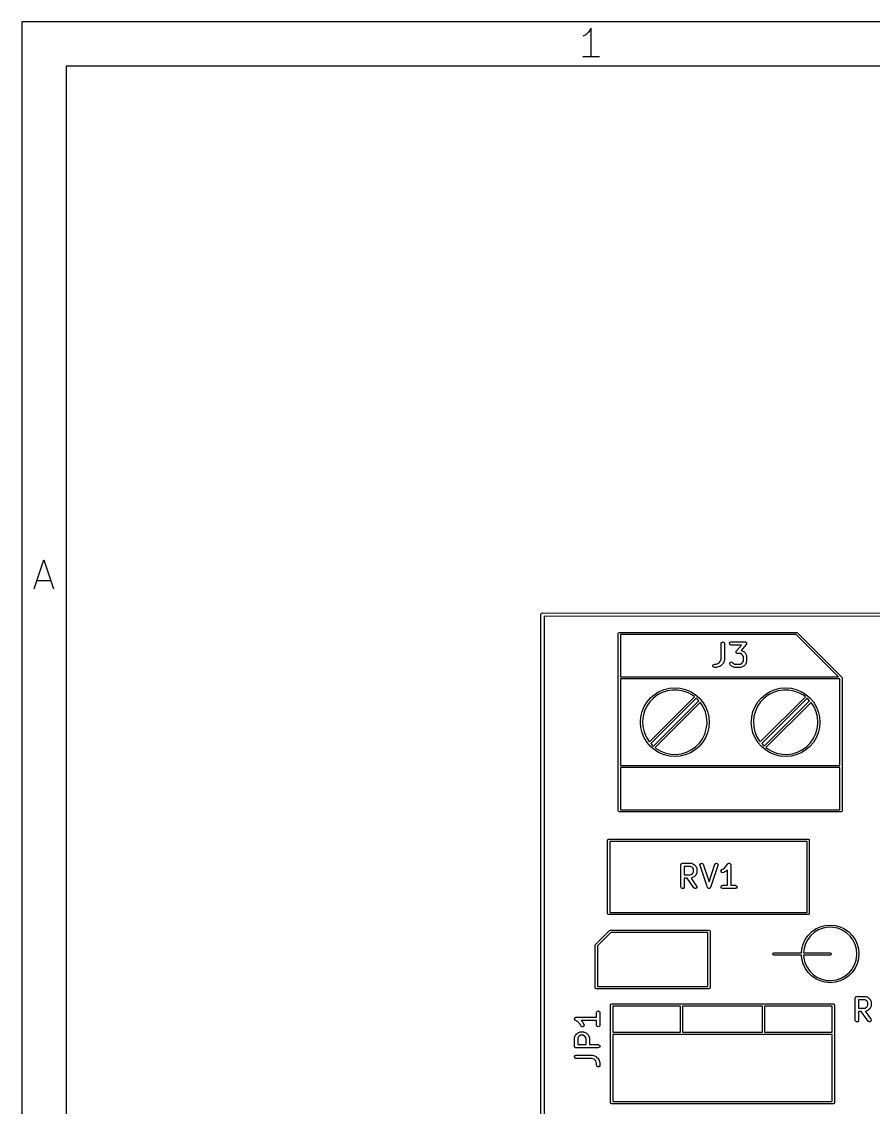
# Model space of a CAD drawing. Extents: x 10 to 287, y -200 to -10.
# Drawn here: x 10 to 48.42, y -58.99 to -10 of the extents above; entities that cross this region are included whole.
import ezdxf

# ---------------------------------------------------------------- set-up
doc = ezdxf.new("R2010")
doc.units = 0
doc.layers.add('BLACK', color=7, linetype='CONTINUOUS')

msp = doc.modelspace()

# ---------------------------------------------------------------- linework, layer by layer
at = {"layer": 'BLACK', "linetype": 'CONTINUOUS'}
for p, q in [((10, -10), (10, -200.007)), ((287.002, -10), (10, -10)), ((35.4464, -10.5976), (35.3226, -10.6595)), ((35.5702, -10.4738), (35.4464, -10.5976)), ((35.694, -10.2881), (35.5702, -10.4738)), ((35.694, -11.5881), (35.694, -10.2881)), ((36.0655, -11.5881), (35.3226, -11.5881)), ((12, -12), (12, -198.007)), ((285.002, -12), (12, -12)), ((10.5667, -35.5881), (11, -34.2881)), ((11, -34.2881), (11.4333, -35.5881)), ((10.6905, -35.2167), (11.3095, -35.2167)), ((33.4174, -36.7428), (33.4191, -36.74)), ((33.418, -36.7461), (33.4174, -36.7428)), ((33.4191, -36.74), (33.4208, -36.7302)), ((33.4208, -36.7302), (33.4334, -36.7153)), ((33.4334, -36.7153), (33.4431, -36.6984)), ((33.4431, -36.6984), (33.4495, -36.6961)), ((33.4495, -36.6961), (33.4538, -36.6909)), ((33.4538, -36.6909), (33.473, -36.6876)), ((33.473, -36.6876), (33.4913, -36.6809)), ((33.4913, -36.6809), (206.846, -36.7288)), ((33.4159, -122.27), (33.4163, -36.7559)), ((33.4163, -36.7559), (33.418, -36.7461)), ((33.5663, -36.8309), (33.5659, -122.195)), ((206.771, -36.8788), (33.5663, -36.8309)), ((36.915, -37.611), (36.9296, -37.5757)), ((36.915, -45.611), (36.915, -37.611)), ((36.9296, -37.5757), (36.965, -37.561)), ((36.965, -37.561), (44.965, -37.561)), ((37.015, -37.661), (37.015, -39.561)), ((44.9443, -37.661), (37.015, -37.661)), ((46.8443, -39.561), (44.9443, -37.661)), ((44.965, -37.561), (45.0004, -37.5757)), ((45.0004, -37.5757), (47.0004, -39.5757)), ((41.5567, -38.0634), (41.5612, -38.0378)), ((41.5567, -38.7655), (41.5567, -38.0634)), ((41.5612, -38.0378), (41.5942, -37.9985)), ((41.5942, -37.9985), (41.6447, -37.9896)), ((41.6447, -37.9896), (41.6891, -38.0152)), ((41.6891, -38.0152), (41.7067, -38.0634)), ((41.7067, -38.0634), (41.7067, -38.7777)), ((41.9388, -38.0504), (41.9644, -38.006)), ((41.9477, -38.1009), (41.9388, -38.0504)), ((41.987, -38.1339), (41.9477, -38.1009)), ((41.9644, -38.006), (42.0126, -37.9884)), ((42.0126, -38.1384), (41.987, -38.1339)), ((42.0126, -37.9884), (42.6317, -37.9884)), ((42.4664, -38.1384), (42.0126, -38.1384)), ((42.2419, -38.395), (42.4664, -38.1384)), ((42.6881, -38.1128), (42.4606, -38.3728)), ((42.6317, -37.9884), (42.6428, -37.9904)), ((42.6428, -37.9904), (42.6462, -37.9898)), ((42.6462, -37.9898), (42.6489, -37.9915)), ((42.6489, -37.9915), (42.6573, -37.9929)), ((42.6573, -37.9929), (42.6728, -38.0059)), ((42.6728, -38.0059), (42.6901, -38.0164)), ((42.6954, -38.094), (42.6881, -38.1128)), ((42.6901, -38.0164), (42.692, -38.0221)), ((42.692, -38.0221), (42.6966, -38.0259)), ((42.7055, -38.0764), (42.6954, -38.094)), ((42.6966, -38.0259), (42.7001, -38.0458)), ((42.7001, -38.0458), (42.7066, -38.065)), ((42.7066, -38.065), (42.7045, -38.0706)), ((42.7045, -38.0706), (42.7055, -38.0764)), ((42.2233, -38.4428), (42.2255, -38.4372)), ((42.2299, -38.462), (42.2233, -38.4428)), ((42.2245, -38.4314), (42.2346, -38.4138)), ((42.2255, -38.4372), (42.2245, -38.4314)), ((42.2334, -38.4819), (42.2299, -38.462)), ((42.238, -38.4857), (42.2334, -38.4819)), ((42.2346, -38.4138), (42.2419, -38.395)), ((42.2399, -38.4914), (42.238, -38.4857)), ((42.2572, -38.5019), (42.2399, -38.4914)), ((42.2727, -38.5149), (42.2572, -38.5019)), ((42.2811, -38.5163), (42.2727, -38.5149)), ((42.2838, -38.518), (42.2811, -38.5163)), ((42.2872, -38.5174), (42.2838, -38.518)), ((42.2983, -38.5194), (42.2872, -38.5174)), ((42.4235, -38.5194), (42.2983, -38.5194)), ((42.492, -38.5536), (42.4235, -38.5194)), ((42.4606, -38.3728), (42.4668, -38.3739)), ((42.4668, -38.3739), (42.4703, -38.3768)), ((42.4703, -38.3768), (42.4747, -38.3773)), ((42.4747, -38.3773), (42.57, -38.4249)), ((42.5224, -38.584), (42.492, -38.5536)), ((42.5567, -38.6526), (42.5224, -38.584)), ((42.5567, -38.8552), (42.5567, -38.6526)), ((42.57, -38.4249), (42.588, -38.4383)), ((42.588, -38.4383), (42.5895, -38.439)), ((42.5895, -38.439), (42.6371, -38.4866)), ((42.6371, -38.4866), (42.6499, -38.5049)), ((42.6499, -38.5049), (42.6511, -38.5061)), ((42.6511, -38.5061), (42.6987, -38.6013)), ((42.6987, -38.6013), (42.7062, -38.6263)), ((42.7062, -38.6263), (42.7051, -38.6306)), ((42.7051, -38.6306), (42.7067, -38.6349)), ((42.7067, -38.6349), (42.7067, -38.8729)), ((41.1769, -39.0504), (41.2025, -39.006)), ((41.1858, -39.1009), (41.1769, -39.0504)), ((41.2251, -39.1339), (41.1858, -39.1009)), ((41.2025, -39.006), (41.2507, -38.9884)), ((41.2507, -39.1384), (41.2251, -39.1339)), ((41.2507, -38.9884), (41.3338, -38.9884)), ((41.346, -39.1384), (41.2507, -39.1384)), ((41.3338, -38.9884), (41.4483, -38.9503)), ((41.3475, -39.1379), (41.346, -39.1384)), ((41.3697, -39.1346), (41.3475, -39.1379)), ((41.5125, -39.087), (41.3697, -39.1346)), ((41.4483, -38.9503), (41.5185, -38.8801)), ((41.516, -39.0842), (41.5125, -39.087)), ((41.5205, -39.0838), (41.516, -39.0842)), ((41.5185, -38.8801), (41.5567, -38.7655)), ((41.5418, -39.0688), (41.5205, -39.0838)), ((41.6371, -38.9736), (41.5418, -39.0688)), ((41.639, -38.9695), (41.6371, -38.9736)), ((41.6428, -38.9672), (41.639, -38.9695)), ((41.6552, -38.9443), (41.6428, -38.9672)), ((41.7028, -38.8014), (41.6552, -38.9443)), ((41.7067, -38.7777), (41.7028, -38.7998)), ((41.7028, -38.7998), (41.7028, -38.8014)), ((41.9402, -38.9488), (41.9696, -38.9067)), ((41.9446, -38.9999), (41.9402, -38.9488)), ((41.9596, -39.0212), (41.9446, -38.9999)), ((42.0072, -39.0688), (41.9596, -39.0212)), ((41.9696, -38.9067), (42.0192, -38.8935)), ((42.0087, -39.0695), (42.0072, -39.0688)), ((42.0267, -39.0829), (42.0087, -39.0695)), ((42.0192, -38.8935), (42.0657, -38.9152)), ((42.1219, -39.1305), (42.0267, -39.0829)), ((42.0657, -38.9152), (42.1047, -38.9542)), ((42.1047, -38.9542), (42.1732, -38.9884)), ((42.1264, -39.131), (42.1219, -39.1305)), ((42.1298, -39.1339), (42.1264, -39.131)), ((42.1555, -39.1384), (42.1298, -39.1339)), ((42.4412, -39.1384), (42.1555, -39.1384)), ((42.1732, -38.9884), (42.4235, -38.9884)), ((42.4235, -38.9884), (42.492, -38.9542)), ((42.4454, -39.1369), (42.4412, -39.1384)), ((42.4498, -39.1379), (42.4454, -39.1369)), ((42.4747, -39.1305), (42.4498, -39.1379)), ((42.57, -39.0829), (42.4747, -39.1305)), ((42.492, -38.9542), (42.5224, -38.9238)), ((42.5224, -38.9238), (42.5567, -38.8552)), ((42.5711, -39.0817), (42.57, -39.0829)), ((42.5895, -39.0688), (42.5711, -39.0817)), ((42.6371, -39.0212), (42.5895, -39.0688)), ((42.6378, -39.0197), (42.6371, -39.0212)), ((42.6511, -39.0017), (42.6378, -39.0197)), ((42.6987, -38.9065), (42.6511, -39.0017)), ((42.6993, -38.902), (42.6987, -38.9065)), ((42.7021, -38.8986), (42.6993, -38.902)), ((42.7067, -38.8729), (42.7021, -38.8986)), ((37.015, -39.561), (46.8443, -39.561)), ((37.015, -39.661), (37.015, -43.561)), ((46.915, -39.661), (37.015, -39.661)), ((46.915, -43.561), (46.915, -39.661)), ((47.0004, -39.5757), (47.015, -39.611)), ((47.015, -39.611), (47.015, -45.611)), ((38.7613, -40.23), (38.986, -40.1369)), ((38.986, -40.1369), (39.2225, -40.0801)), ((39.3635, -40.1596), (39.1278, -40.1957)), ((39.2225, -40.0801), (39.465, -40.061)), ((39.6019, -40.1625), (39.3635, -40.1596)), ((39.465, -40.061), (39.7075, -40.0801)), ((39.8367, -40.2043), (39.6019, -40.1625)), ((39.7075, -40.0801), (39.944, -40.1369)), ((39.944, -40.1369), (40.1687, -40.23)), ((43.7613, -40.23), (43.986, -40.1369)), ((43.986, -40.1369), (44.2225, -40.0801)), ((44.3635, -40.1596), (44.1278, -40.1957)), ((44.2225, -40.0801), (44.465, -40.061)), ((44.6019, -40.1625), (44.3635, -40.1596)), ((44.465, -40.061), (44.7075, -40.0801)), ((44.8367, -40.2043), (44.6019, -40.1625)), ((44.7075, -40.0801), (44.944, -40.1369)), ((44.944, -40.1369), (45.1687, -40.23)), ((38.211, -40.7), (38.369, -40.515)), ((38.3192, -42.5031), (40.3551, -40.4662)), ((38.499, -40.523), (38.3343, -40.6954)), ((38.369, -40.515), (38.5539, -40.3571)), ((40.4341, -40.5286), (38.3849, -42.5789)), ((38.4966, -42.6917), (40.5445, -40.6428)), ((38.6897, -40.3799), (38.499, -40.523)), ((38.5539, -40.3571), (38.7613, -40.23)), ((38.9012, -40.2698), (38.6897, -40.3799)), ((39.1278, -40.1957), (38.9012, -40.2698)), ((40.0614, -40.2839), (39.8367, -40.2043)), ((40.2702, -40.3992), (40.0614, -40.2839)), ((40.1687, -40.23), (40.3761, -40.3571)), ((40.3551, -40.4662), (40.2702, -40.3992)), ((40.3761, -40.3571), (40.561, -40.515)), ((40.4573, -40.5469), (40.4341, -40.5286)), ((40.5445, -40.6428), (40.4573, -40.5469)), ((40.561, -40.515), (40.719, -40.7)), ((43.211, -40.7), (43.369, -40.515)), ((43.3192, -42.5031), (45.3557, -40.4667)), ((43.499, -40.523), (43.3343, -40.6954)), ((43.369, -40.515), (43.5539, -40.3571)), ((45.4347, -40.5291), (43.3849, -42.5789)), ((43.4966, -42.6917), (45.545, -40.6433)), ((43.6897, -40.3799), (43.499, -40.523)), ((43.5539, -40.3571), (43.7613, -40.23)), ((43.9012, -40.2698), (43.6897, -40.3799)), ((44.1278, -40.1957), (43.9012, -40.2698)), ((45.0614, -40.2839), (44.8367, -40.2043)), ((45.2702, -40.3992), (45.0614, -40.2839)), ((45.1687, -40.23), (45.3761, -40.3571)), ((45.3557, -40.4667), (45.2702, -40.3992)), ((45.3761, -40.3571), (45.561, -40.515)), ((45.4573, -40.5469), (45.4347, -40.5291)), ((45.545, -40.6433), (45.4573, -40.5469)), ((45.561, -40.515), (45.719, -40.7)), ((37.9341, -41.3686), (37.9909, -41.1321)), ((37.9909, -41.1321), (38.0839, -40.9074)), ((38.0995, -41.1086), (38.0358, -41.3384)), ((38.0839, -40.9074), (38.211, -40.7)), ((38.1999, -40.8924), (38.0995, -41.1086)), ((38.3343, -40.6954), (38.1999, -40.8924)), ((40.6119, -40.7169), (38.5739, -42.7559)), ((40.6178, -40.7233), (40.6119, -40.7169)), ((40.7473, -40.9235), (40.6178, -40.7233)), ((40.719, -40.7), (40.8461, -40.9074)), ((40.8423, -41.1422), (40.7473, -40.9235)), ((40.9004, -41.3734), (40.8423, -41.1422)), ((40.8461, -40.9074), (40.9391, -41.1321)), ((40.9391, -41.1321), (40.9959, -41.3686)), ((42.9341, -41.3686), (42.9909, -41.1321)), ((42.9909, -41.1321), (43.0839, -40.9074)), ((43.0995, -41.1086), (43.0358, -41.3384)), ((43.0839, -40.9074), (43.211, -40.7)), ((43.1999, -40.8924), (43.0995, -41.1086)), ((43.3343, -40.6954), (43.1999, -40.8924)), ((45.6124, -40.7174), (43.5739, -42.7559)), ((45.6178, -40.7233), (45.6124, -40.7174)), ((45.7473, -40.9235), (45.6178, -40.7233)), ((45.719, -40.7), (45.8461, -40.9074)), ((45.8423, -41.1422), (45.7473, -40.9235)), ((45.9004, -41.3734), (45.8423, -41.1422)), ((45.8461, -40.9074), (45.9391, -41.1321)), ((45.9391, -41.1321), (45.9959, -41.3686)), ((37.915, -41.611), (37.9178, -41.5755)), ((37.9341, -41.8535), (37.915, -41.611)), ((37.9178, -41.5755), (37.9341, -41.3686)), ((38.0358, -41.3384), (38.0105, -41.5755)), ((38.0105, -41.5755), (38.0242, -41.8135)), ((40.92, -41.611), (40.9004, -41.3734)), ((40.9182, -41.6821), (40.92, -41.611)), ((40.9959, -41.3686), (41.015, -41.611)), ((41.015, -41.611), (40.9959, -41.8535)), ((42.915, -41.611), (42.9178, -41.5755)), ((42.9341, -41.8535), (42.915, -41.611)), ((42.9178, -41.5755), (42.9341, -41.3686)), ((43.0358, -41.3384), (43.0105, -41.5755)), ((43.0105, -41.5755), (43.0242, -41.8135)), ((45.92, -41.611), (45.9004, -41.3734)), ((45.9182, -41.6821), (45.92, -41.611)), ((45.9959, -41.3686), (46.015, -41.611)), ((46.015, -41.611), (45.9959, -41.8535)), ((37.9909, -42.09), (37.9341, -41.8535)), ((38.0839, -42.3147), (37.9909, -42.09)), ((38.0242, -41.8135), (38.0766, -42.0461)), ((38.0766, -42.0461), (38.1663, -42.2671)), ((40.8178, -42.1467), (40.8871, -41.9185)), ((40.9391, -42.09), (40.8461, -42.3147)), ((40.8871, -41.9185), (40.9182, -41.6821)), ((40.9959, -41.8535), (40.9391, -42.09)), ((42.9909, -42.09), (42.9341, -41.8535)), ((43.0839, -42.3147), (42.9909, -42.09)), ((43.0242, -41.8135), (43.0766, -42.0461)), ((43.0766, -42.0461), (43.1663, -42.2671)), ((45.8178, -42.1467), (45.8871, -41.9185)), ((45.9391, -42.09), (45.8461, -42.3147)), ((45.8871, -41.9185), (45.9182, -41.6821)), ((45.9959, -41.8535), (45.9391, -42.09)), ((38.211, -42.5221), (38.0839, -42.3147)), ((38.1663, -42.2671), (38.2909, -42.4704)), ((38.369, -42.7071), (38.211, -42.5221)), ((38.2909, -42.4704), (38.3192, -42.5031)), ((38.3849, -42.5789), (38.447, -42.6506)), ((40.4041, -42.7223), (40.573, -42.554)), ((40.719, -42.5221), (40.561, -42.7071)), ((40.573, -42.554), (40.7122, -42.3604)), ((40.7122, -42.3604), (40.8178, -42.1467)), ((40.8461, -42.3147), (40.719, -42.5221)), ((43.211, -42.5221), (43.0839, -42.3147)), ((43.1663, -42.2671), (43.2909, -42.4704)), ((43.369, -42.7071), (43.211, -42.5221)), ((43.2909, -42.4704), (43.3192, -42.5031)), ((43.3849, -42.5789), (43.447, -42.6506)), ((45.4041, -42.7223), (45.573, -42.554)), ((45.719, -42.5221), (45.561, -42.7071)), ((45.573, -42.554), (45.7122, -42.3604)), ((45.7122, -42.3604), (45.8178, -42.1467)), ((45.8461, -42.3147), (45.719, -42.5221)), ((38.5539, -42.865), (38.369, -42.7071)), ((38.447, -42.6506), (38.4966, -42.6917)), ((38.7613, -42.9921), (38.5539, -42.865)), ((38.5739, -42.7559), (38.6305, -42.8029)), ((38.6305, -42.8029), (38.8363, -42.9232)), ((38.986, -43.0852), (38.7613, -42.9921)), ((38.8363, -42.9232), (39.0591, -43.0082)), ((39.2225, -43.142), (38.986, -43.0852)), ((39.0591, -43.0082), (39.2927, -43.0558)), ((39.2927, -43.0558), (39.531, -43.0645)), ((39.531, -43.0645), (39.7675, -43.0342)), ((39.944, -43.0852), (39.7075, -43.142)), ((39.7675, -43.0342), (39.9959, -42.9657)), ((40.1687, -42.9921), (39.944, -43.0852)), ((39.9959, -42.9657), (40.21, -42.8608)), ((40.3761, -42.865), (40.1687, -42.9921)), ((40.21, -42.8608), (40.4041, -42.7223)), ((40.561, -42.7071), (40.3761, -42.865)), ((43.5539, -42.865), (43.369, -42.7071)), ((43.447, -42.6506), (43.4966, -42.6917)), ((43.7613, -42.9921), (43.5539, -42.865)), ((43.5739, -42.7559), (43.6305, -42.8029)), ((43.6305, -42.8029), (43.8363, -42.9232)), ((43.986, -43.0852), (43.7613, -42.9921)), ((43.8363, -42.9232), (44.0591, -43.0082)), ((44.2225, -43.142), (43.986, -43.0852)), ((44.0591, -43.0082), (44.2927, -43.0558)), ((44.2927, -43.0558), (44.531, -43.0645)), ((44.531, -43.0645), (44.7675, -43.0342)), ((44.944, -43.0852), (44.7075, -43.142)), ((44.7675, -43.0342), (44.9959, -42.9657)), ((45.1687, -42.9921), (44.944, -43.0852)), ((44.9959, -42.9657), (45.21, -42.8608)), ((45.3761, -42.865), (45.1687, -42.9921)), ((45.21, -42.8608), (45.4041, -42.7223)), ((45.561, -42.7071), (45.3761, -42.865)), ((37.015, -43.561), (46.915, -43.561)), ((39.465, -43.161), (39.2225, -43.142)), ((39.7075, -43.142), (39.465, -43.161)), ((44.465, -43.161), (44.2225, -43.142)), ((44.7075, -43.142), (44.465, -43.161)), ((37.015, -43.661), (37.015, -45.561)), ((46.915, -43.661), (37.015, -43.661)), ((46.915, -45.561), (46.915, -43.661)), ((37.015, -45.561), (46.915, -45.561)), ((36.9296, -45.6464), (36.915, -45.611)), ((36.965, -45.661), (36.9296, -45.6464)), ((46.965, -45.661), (36.965, -45.661)), ((47.0004, -45.6464), (46.965, -45.661)), ((47.015, -45.611), (47.0004, -45.6464)), ((36.4339, -46.946), (36.4485, -46.9107)), ((36.4339, -50.246), (36.4339, -46.946)), ((36.4485, -46.9107), (36.4839, -46.896)), ((36.4839, -46.896), (45.4839, -46.896)), ((36.5339, -46.996), (36.5339, -50.196)), ((45.4339, -46.996), (36.5339, -46.996)), ((45.4339, -50.196), (45.4339, -46.996)), ((45.4839, -46.896), (45.5192, -46.9107)), ((45.5192, -46.9107), (45.5339, -46.946)), ((45.5339, -46.946), (45.5339, -50.246)), ((39.7467, -48.0228), (39.7592, -48.0078)), ((39.7592, -48.0078), (39.769, -47.991)), ((39.769, -47.991), (39.7753, -47.9887)), ((39.7753, -47.9887), (39.7797, -47.9835)), ((39.7797, -47.9835), (39.7989, -47.9801)), ((39.7989, -47.9801), (39.8172, -47.9734)), ((39.8172, -47.9734), (40.1982, -47.9734)), ((40.1982, -47.9734), (40.2238, -47.9779)), ((40.2238, -47.9779), (40.2272, -47.9808)), ((40.2272, -47.9808), (40.2317, -47.9813)), ((40.2317, -47.9813), (40.3269, -48.029)), ((40.5994, -48.0464), (40.6182, -47.9987)), ((40.6182, -47.9987), (40.6633, -47.9742)), ((40.6633, -47.9742), (40.7136, -47.9845)), ((40.7136, -47.9845), (40.7455, -48.0247)), ((41.2699, -48.0247), (41.2823, -48.0018)), ((41.2823, -48.0018), (41.326, -47.9749)), ((41.326, -47.9749), (41.3767, -47.9825)), ((41.3767, -47.9825), (41.4108, -48.0209)), ((41.7589, -48.1435), (41.85, -48.0068)), ((41.85, -48.0068), (41.868, -47.988)), ((41.868, -47.988), (41.8722, -47.9868)), ((41.8722, -47.9868), (41.8749, -47.9835)), ((41.8749, -47.9835), (41.8964, -47.9797)), ((41.8964, -47.9797), (41.9173, -47.9736)), ((41.9173, -47.9736), (41.9212, -47.9753)), ((41.9212, -47.9753), (41.9255, -47.9746)), ((41.9255, -47.9746), (41.9443, -47.9854)), ((41.9443, -47.9854), (41.9642, -47.9942)), ((41.9642, -47.9942), (41.9662, -47.9981)), ((41.9662, -47.9981), (41.9699, -48.0002)), ((41.9699, -48.0002), (41.9773, -48.0207)), ((39.7422, -48.0484), (39.7439, -48.0387)), ((39.7422, -49.0484), (39.7422, -48.0484)), ((39.7433, -48.0354), (39.745, -48.0325)), ((39.7439, -48.0387), (39.7433, -48.0354)), ((39.745, -48.0325), (39.7467, -48.0228)), ((39.8922, -48.1234), (39.8922, -48.4972)), ((40.1804, -48.1234), (39.8922, -48.1234)), ((39.8922, -48.4972), (40.1804, -48.4972)), ((40.249, -48.1577), (40.1804, -48.1234)), ((40.1804, -48.4972), (40.249, -48.463)), ((40.2794, -48.1881), (40.249, -48.1577)), ((40.249, -48.463), (40.2794, -48.4326)), ((40.3136, -48.2566), (40.2794, -48.1881)), ((40.2794, -48.4326), (40.3136, -48.3641)), ((40.3136, -48.3641), (40.3136, -48.2566)), ((40.3269, -48.029), (40.3449, -48.0423)), ((40.3449, -48.0423), (40.3464, -48.043)), ((40.3464, -48.043), (40.394, -48.0906)), ((40.394, -48.0906), (40.4069, -48.109)), ((40.4069, -48.109), (40.4081, -48.1101)), ((40.4081, -48.1101), (40.4557, -48.2054)), ((40.4557, -48.4153), (40.4081, -48.5105)), ((40.4557, -48.2054), (40.4631, -48.2303)), ((40.4562, -48.4108), (40.4557, -48.4153)), ((40.4591, -48.4074), (40.4562, -48.4108)), ((40.4636, -48.3818), (40.4591, -48.4074)), ((40.4631, -48.2303), (40.4621, -48.2347)), ((40.4621, -48.2347), (40.4636, -48.2389)), ((40.4636, -48.2389), (40.4636, -48.3818)), ((40.6032, -48.0721), (40.5994, -48.0464)), ((40.9365, -49.0721), (40.6032, -48.0721)), ((40.7455, -48.0247), (41.0077, -48.8113)), ((41.0077, -48.8113), (41.2699, -48.0247)), ((41.4122, -48.0721), (41.0788, -49.0721)), ((41.4108, -48.0209), (41.4122, -48.0721)), ((41.5548, -48.3555), (41.5579, -48.3043)), ((41.5854, -48.3967), (41.5548, -48.3555)), ((41.5579, -48.3043), (41.5932, -48.2671)), ((41.6353, -48.4086), (41.5854, -48.3967)), ((41.5932, -48.2671), (41.6775, -48.2249)), ((41.6603, -48.4012), (41.6353, -48.4086)), ((41.7555, -48.3536), (41.6603, -48.4012)), ((41.6775, -48.2249), (41.7589, -48.1435)), ((41.7566, -48.3524), (41.7555, -48.3536)), ((41.775, -48.3396), (41.7566, -48.3524)), ((41.8374, -48.2771), (41.775, -48.3396)), ((41.8374, -48.9734), (41.8374, -48.2771)), ((41.9773, -48.0207), (41.987, -48.0402)), ((41.987, -48.0402), (41.986, -48.0444)), ((41.986, -48.0444), (41.9874, -48.0484)), ((41.9874, -48.0484), (41.9874, -48.9734)), ((40.0162, -48.6472), (39.8922, -48.6472)), ((39.8922, -48.6472), (39.8922, -49.0484)), ((40.3272, -49.0914), (40.0162, -48.6472)), ((40.2024, -48.6457), (40.1991, -48.6469)), ((40.1991, -48.6469), (40.4501, -49.0054)), ((40.2067, -48.6467), (40.2024, -48.6457)), ((40.2317, -48.6393), (40.2067, -48.6467)), ((40.3269, -48.5917), (40.2317, -48.6393)), ((40.3281, -48.5905), (40.3269, -48.5917)), ((40.3464, -48.5776), (40.3281, -48.5905)), ((40.394, -48.53), (40.3464, -48.5776)), ((40.3947, -48.5285), (40.394, -48.53)), ((40.4081, -48.5105), (40.3947, -48.5285)), ((41.5785, -48.991), (41.6267, -48.9734)), ((41.6267, -48.9734), (41.8374, -48.9734)), ((41.9874, -48.9734), (42.1982, -48.9734)), ((42.1982, -48.9734), (42.2238, -48.9779)), ((42.2238, -48.9779), (42.2631, -49.0109)), ((39.7597, -49.0966), (39.7422, -49.0484)), ((39.8042, -49.1223), (39.7597, -49.0966)), ((39.8547, -49.1134), (39.8042, -49.1223)), ((39.8877, -49.0741), (39.8547, -49.1134)), ((39.8922, -49.0484), (39.8877, -49.0741)), ((40.3692, -49.1209), (40.3272, -49.0914)), ((40.4203, -49.1164), (40.3692, -49.1209)), ((40.4566, -49.0801), (40.4203, -49.1164)), ((40.4501, -49.0054), (40.4611, -49.029)), ((40.4611, -49.029), (40.4566, -49.0801)), ((40.9379, -49.0738), (40.9365, -49.0721)), ((40.9379, -49.076), (40.9379, -49.0738)), ((40.9537, -49.0938), (40.9379, -49.076)), ((40.9684, -49.1123), (40.9537, -49.0938)), ((40.9705, -49.1128), (40.9684, -49.1123)), ((40.972, -49.1144), (40.9705, -49.1128)), ((40.9954, -49.1179), (40.972, -49.1144)), ((41.0187, -49.1226), (40.9954, -49.1179)), ((41.0206, -49.1216), (41.0187, -49.1226)), ((41.0227, -49.1219), (41.0206, -49.1216)), ((41.0429, -49.1095), (41.0227, -49.1219)), ((41.0638, -49.0982), (41.0429, -49.1095)), ((41.0646, -49.0962), (41.0638, -49.0982)), ((41.0664, -49.095), (41.0646, -49.0962)), ((41.0788, -49.0721), (41.0664, -49.095)), ((41.5529, -49.0354), (41.5785, -48.991)), ((41.5618, -49.0859), (41.5529, -49.0354)), ((41.6011, -49.1189), (41.5618, -49.0859)), ((41.6267, -49.1234), (41.6011, -49.1189)), ((42.1982, -49.1234), (41.6267, -49.1234)), ((42.2464, -49.1059), (42.1982, -49.1234)), ((42.272, -49.0614), (42.2464, -49.1059)), ((42.2631, -49.0109), (42.272, -49.0614)), ((36.4485, -50.2814), (36.4339, -50.246)), ((36.4839, -50.296), (36.4485, -50.2814)), ((45.4839, -50.296), (36.4839, -50.296)), ((36.5339, -50.196), (45.4339, -50.196)), ((45.5192, -50.2814), (45.4839, -50.296)), ((45.5339, -50.246), (45.5192, -50.2814)), ((45.6382, -51.0741), (45.8239, -50.9442)), ((45.8239, -50.9442), (46.0292, -50.8484)), ((46.162, -50.9059), (45.955, -50.9823)), ((46.0292, -50.8484), (46.2481, -50.7897)), ((46.3793, -50.8686), (46.162, -50.9059)), ((46.2481, -50.7897), (46.4739, -50.77)), ((46.5998, -50.8715), (46.3793, -50.8686)), ((46.4739, -50.77), (46.6996, -50.7897)), ((46.8161, -50.9145), (46.5998, -50.8715)), ((46.6996, -50.7897), (46.9185, -50.8484)), ((47.021, -50.9962), (46.8161, -50.9145)), ((46.9185, -50.8484), (47.1239, -50.9442)), ((47.1239, -50.9442), (47.3095, -51.0741)), ((35.8885, -51.6496), (36.5235, -51.0146)), ((36.5796, -51.1), (35.9739, -51.7057)), ((36.5235, -51.0146), (36.5589, -51)), ((36.5589, -51), (41.0039, -51)), ((40.9539, -51.1), (36.5796, -51.1)), ((40.9539, -53.54), (40.9539, -51.1)), ((41.0039, -51), (41.0392, -51.0146)), ((41.0392, -51.0146), (41.0539, -51.05)), ((41.0539, -51.05), (41.0539, -53.59)), ((45.2523, -51.6254), (45.348, -51.42)), ((45.348, -51.42), (45.478, -51.2344)), ((45.4631, -51.4136), (45.3605, -51.6088)), ((45.5997, -51.2404), (45.4631, -51.4136)), ((45.478, -51.2344), (45.6382, -51.0741)), ((45.7655, -51.095), (45.5997, -51.2404)), ((45.955, -50.9823), (45.7655, -51.095)), ((47.2075, -51.1139), (47.021, -50.9962)), ((47.3695, -51.2636), (47.2075, -51.1139)), ((47.3095, -51.0741), (47.4697, -51.2344)), ((47.5014, -51.4403), (47.3695, -51.2636)), ((47.4697, -51.2344), (47.5997, -51.42)), ((47.599, -51.6381), (47.5014, -51.4403)), ((47.5997, -51.42), (47.6955, -51.6254)), ((35.8739, -51.685), (35.8885, -51.6496)), ((35.8739, -53.59), (35.8739, -51.685)), ((35.9739, -51.7057), (35.9739, -53.54)), ((45.1782, -52.02), (45.1936, -51.8443)), ((45.1936, -51.8443), (45.2523, -51.6254)), ((45.2951, -51.8194), (45.2713, -52.02)), ((45.3605, -51.6088), (45.2951, -51.8194)), ((47.6588, -51.8504), (47.599, -51.6381)), ((47.679, -52.07), (47.6588, -51.8504)), ((47.6955, -51.6254), (47.7541, -51.8443)), ((47.7541, -51.8443), (47.7739, -52.07)), ((43.8839, -52.07), (43.8985, -52.0346)), ((43.8985, -52.1054), (43.8839, -52.07)), ((43.8985, -52.0346), (43.9339, -52.02)), ((43.9339, -52.12), (43.8985, -52.1054)), ((43.9339, -52.02), (45.1782, -52.02)), ((45.1782, -52.12), (43.9339, -52.12)), ((45.1936, -52.2957), (45.1782, -52.12)), ((45.2523, -52.5146), (45.1936, -52.2957)), ((45.2713, -52.02), (46.4739, -52.02)), ((46.4739, -52.12), (45.2745, -52.12)), ((45.2745, -52.12), (45.2836, -52.2585)), ((45.2836, -52.2585), (45.3378, -52.4723)), ((46.4739, -52.02), (46.5092, -52.0346)), ((46.5092, -52.1054), (46.4739, -52.12)), ((46.5092, -52.0346), (46.5239, -52.07)), ((46.5239, -52.07), (46.5092, -52.1054)), ((47.5748, -52.5602), (47.6457, -52.3513)), ((47.6457, -52.3513), (47.6774, -52.1331)), ((47.6774, -52.1331), (47.679, -52.07)), ((47.7541, -52.2957), (47.6955, -52.5146)), ((47.7739, -52.07), (47.7541, -52.2957)), ((45.348, -52.72), (45.2523, -52.5146)), ((45.3378, -52.4723), (45.4302, -52.6726)), ((45.478, -52.9056), (45.348, -52.72)), ((45.4302, -52.6726), (45.5575, -52.8527)), ((45.6382, -53.0659), (45.478, -52.9056)), ((45.5575, -52.8527), (45.7154, -53.0066)), ((47.4697, -52.9056), (47.3095, -53.0659)), ((47.326, -52.9222), (47.4671, -52.7526)), ((47.4671, -52.7526), (47.5748, -52.5602)), ((47.5997, -52.72), (47.4697, -52.9056)), ((47.6955, -52.5146), (47.5997, -52.72)), ((45.8239, -53.1958), (45.6382, -53.0659)), ((45.7154, -53.0066), (45.8988, -53.1291)), ((46.0292, -53.2916), (45.8239, -53.1958)), ((45.8988, -53.1291), (46.1015, -53.2162)), ((46.2481, -53.3502), (46.0292, -53.2916)), ((46.1015, -53.2162), (46.3166, -53.2648)), ((46.4739, -53.37), (46.2481, -53.3502)), ((46.3166, -53.2648), (46.5369, -53.2735)), ((46.6996, -53.3502), (46.4739, -53.37)), ((46.5369, -53.2735), (46.7552, -53.2418)), ((46.9185, -53.2916), (46.6996, -53.3502)), ((46.7552, -53.2418), (46.964, -53.171)), ((47.1239, -53.1958), (46.9185, -53.2916)), ((46.964, -53.171), (47.1565, -53.0632)), ((47.3095, -53.0659), (47.1239, -53.1958)), ((47.1565, -53.0632), (47.326, -52.9222)), ((35.8885, -53.6254), (35.8739, -53.59)), ((35.9239, -53.64), (35.8885, -53.6254)), ((41.0039, -53.64), (35.9239, -53.64)), ((35.9739, -53.54), (40.9539, -53.54)), ((41.0392, -53.6254), (41.0039, -53.64)), ((41.0539, -53.59), (41.0392, -53.6254)), ((36.5689, -54.3796), (36.5835, -54.3443)), ((36.5689, -58.7796), (36.5689, -54.3796)), ((36.5835, -54.3443), (36.6189, -54.3296)), ((36.6189, -54.3296), (46.6189, -54.3296)), ((46.6189, -54.3296), (46.6542, -54.3443)), ((46.6542, -54.3443), (46.6689, -54.3796)), ((46.6689, -54.3796), (46.6689, -58.7796)), ((47.6057, -54.0624), (47.6074, -54.0526)), ((47.6057, -55.0624), (47.6057, -54.0624)), ((47.6069, -54.0494), (47.6085, -54.0465)), ((47.6074, -54.0526), (47.6069, -54.0494)), ((47.6085, -54.0465), (47.6102, -54.0367)), ((47.6102, -54.0367), (47.6228, -54.0218)), ((47.6228, -54.0218), (47.6325, -54.0049)), ((47.6325, -54.0049), (47.6389, -54.0026)), ((47.6389, -54.0026), (47.6432, -53.9974)), ((47.6432, -53.9974), (47.6624, -53.994)), ((47.6624, -53.994), (47.6807, -53.9874)), ((47.6807, -53.9874), (48.0617, -53.9874)), ((47.7557, -54.1374), (47.7557, -54.5112)), ((48.044, -54.1374), (47.7557, -54.1374)), ((48.1125, -54.1716), (48.044, -54.1374)), ((48.0617, -53.9874), (48.0873, -53.9919)), ((48.0873, -53.9919), (48.0908, -53.9948)), ((48.0908, -53.9948), (48.0952, -53.9953)), ((48.0952, -53.9953), (48.1904, -54.0429)), ((48.1429, -54.202), (48.1125, -54.1716)), ((48.1771, -54.2706), (48.1429, -54.202)), ((48.1429, -54.4465), (48.1771, -54.378)), ((48.1771, -54.378), (48.1771, -54.2706)), ((48.1904, -54.0429), (48.2085, -54.0563)), ((48.2085, -54.0563), (48.2099, -54.057)), ((48.2099, -54.057), (48.2576, -54.1046)), ((48.2576, -54.1046), (48.2704, -54.123)), ((48.2704, -54.123), (48.2716, -54.1241)), ((48.2716, -54.1241), (48.3192, -54.2193)), ((48.3192, -54.2193), (48.3267, -54.2443)), ((48.3267, -54.2443), (48.3256, -54.2486)), ((48.3256, -54.2486), (48.3271, -54.2529)), ((48.3271, -54.2529), (48.3271, -54.3957)), ((35.9374, -54.7133), (35.9419, -54.6877)), ((35.9374, -54.924), (35.9374, -54.7133)), ((35.9419, -54.6877), (35.9749, -54.6484)), ((35.9749, -54.6484), (36.0254, -54.6395)), ((36.0254, -54.6395), (36.0698, -54.6651)), ((36.0698, -54.6651), (36.0874, -54.7133)), ((36.0874, -54.7133), (36.0874, -55.2848)), ((36.6689, -54.4296), (36.6689, -55.5996)), ((39.7189, -54.4296), (36.6689, -54.4296)), ((39.7189, -55.5996), (39.7189, -54.4296)), ((39.8189, -54.4296), (39.8189, -55.5996)), ((43.4189, -54.4296), (39.8189, -54.4296)), ((43.4189, -55.5996), (43.4189, -54.4296)), ((43.5189, -54.4296), (43.5189, -55.5996)), ((46.5689, -54.4296), (43.5189, -54.4296)), ((46.5689, -55.5996), (46.5689, -54.4296)), ((47.7557, -54.5112), (48.044, -54.5112)), ((47.8798, -54.6612), (47.7557, -54.6612)), ((47.7557, -54.6612), (47.7557, -55.0624)), ((48.1907, -55.1054), (47.8798, -54.6612)), ((48.044, -54.5112), (48.1125, -54.4769)), ((48.0659, -54.6597), (48.0626, -54.6608)), ((48.0626, -54.6608), (48.3136, -55.0194)), ((48.0702, -54.6607), (48.0659, -54.6597)), ((48.0952, -54.6533), (48.0702, -54.6607)), ((48.1904, -54.6057), (48.0952, -54.6533)), ((48.1125, -54.4769), (48.1429, -54.4465)), ((48.1916, -54.6045), (48.1904, -54.6057)), ((48.2099, -54.5916), (48.1916, -54.6045)), ((48.2576, -54.544), (48.2099, -54.5916)), ((48.2582, -54.5425), (48.2576, -54.544)), ((48.2716, -54.5245), (48.2582, -54.5425)), ((48.3192, -54.4293), (48.2716, -54.5245)), ((48.3197, -54.4248), (48.3192, -54.4293)), ((48.3226, -54.4214), (48.3197, -54.4248)), ((48.3271, -54.3957), (48.3226, -54.4214)), ((34.9375, -54.9942), (34.9393, -54.9903)), ((34.9436, -55.0151), (34.9375, -54.9942)), ((34.9385, -54.986), (34.9494, -54.9672)), ((34.9393, -54.9903), (34.9385, -54.986)), ((34.9474, -55.0365), (34.9436, -55.0151)), ((34.9507, -55.0393), (34.9474, -55.0365)), ((34.9494, -54.9672), (34.9581, -54.9472)), ((34.9519, -55.0435), (34.9507, -55.0393)), ((34.9708, -55.0615), (34.9519, -55.0435)), ((34.9581, -54.9472), (34.962, -54.9453)), ((34.962, -54.9453), (34.9642, -54.9416)), ((34.9642, -54.9416), (34.9846, -54.9341)), ((35.1075, -55.1526), (34.9708, -55.0615)), ((34.9846, -54.9341), (35.0041, -54.9245)), ((35.0041, -54.9245), (35.0083, -54.9255)), ((35.0083, -54.9255), (35.0124, -54.924)), ((35.0124, -54.924), (35.9374, -54.924)), ((35.1888, -55.234), (35.1075, -55.1526)), ((35.231, -55.3183), (35.1888, -55.234)), ((35.2683, -55.3536), (35.231, -55.3183)), ((35.9374, -55.074), (35.2411, -55.074)), ((35.2411, -55.074), (35.3035, -55.1365)), ((35.3195, -55.3566), (35.2683, -55.3536)), ((35.3035, -55.1365), (35.3164, -55.1549)), ((35.3164, -55.1549), (35.3176, -55.156)), ((35.3176, -55.156), (35.3652, -55.2512)), ((35.3607, -55.3261), (35.3195, -55.3566)), ((35.3726, -55.2762), (35.3607, -55.3261)), ((35.3652, -55.2512), (35.3726, -55.2762)), ((35.9374, -55.2848), (35.9374, -55.074)), ((35.9549, -55.333), (35.9374, -55.2848)), ((35.9994, -55.3586), (35.9549, -55.333)), ((36.0499, -55.3497), (35.9994, -55.3586)), ((36.0829, -55.3104), (36.0499, -55.3497)), ((36.0874, -55.2848), (36.0829, -55.3104)), ((47.6233, -55.1106), (47.6057, -55.0624)), ((47.6677, -55.1362), (47.6233, -55.1106)), ((47.7182, -55.1273), (47.6677, -55.1362)), ((47.7512, -55.088), (47.7182, -55.1273)), ((47.7557, -55.0624), (47.7512, -55.088)), ((48.2327, -55.1348), (48.1907, -55.1054)), ((48.2838, -55.1304), (48.2327, -55.1348)), ((48.3201, -55.0941), (48.2838, -55.1304)), ((48.3136, -55.0194), (48.3246, -55.043)), ((48.3246, -55.043), (48.3201, -55.0941)), ((34.9374, -55.8562), (34.9419, -55.8305)), ((34.9419, -55.8305), (34.9448, -55.8271)), ((34.9448, -55.8271), (34.9453, -55.8226)), ((34.9453, -55.8226), (34.9929, -55.7274)), ((34.9929, -55.7274), (35.0063, -55.7094)), ((35.0063, -55.7094), (35.007, -55.7079)), ((35.007, -55.7079), (35.0546, -55.6603)), ((35.0546, -55.6603), (35.073, -55.6474)), ((35.073, -55.6474), (35.0741, -55.6463)), ((35.0741, -55.6463), (35.1693, -55.5986)), ((35.1216, -55.8054), (35.0874, -55.8739)), ((35.152, -55.775), (35.1216, -55.8054)), ((35.2206, -55.7407), (35.152, -55.775)), ((35.1693, -55.5986), (35.1943, -55.5912)), ((35.1943, -55.5912), (35.1986, -55.5922)), ((35.1986, -55.5922), (35.2029, -55.5907)), ((35.2029, -55.5907), (35.3457, -55.5907)), ((35.328, -55.7407), (35.2206, -55.7407)), ((35.3965, -55.775), (35.328, -55.7407)), ((35.3457, -55.5907), (35.3714, -55.5952)), ((35.3714, -55.5952), (35.3748, -55.5981)), ((35.3748, -55.5981), (35.3793, -55.5986)), ((35.3793, -55.5986), (35.4745, -55.6463)), ((35.4269, -55.8054), (35.3965, -55.775)), ((35.4612, -55.8739), (35.4269, -55.8054)), ((35.4745, -55.6463), (35.4925, -55.6596)), ((35.4925, -55.6596), (35.494, -55.6603)), ((35.494, -55.6603), (35.5416, -55.7079)), ((35.5416, -55.7079), (35.5545, -55.7263)), ((35.5545, -55.7263), (35.5557, -55.7274)), ((35.5557, -55.7274), (35.6033, -55.8226)), ((35.6033, -55.8226), (35.6107, -55.8476)), ((35.6107, -55.8476), (35.6097, -55.852)), ((36.6689, -55.5996), (39.7189, -55.5996)), ((46.5689, -55.6996), (36.6689, -55.6996)), ((36.6689, -55.6996), (36.6689, -58.7296)), ((39.8189, -55.5996), (43.4189, -55.5996)), ((43.5189, -55.5996), (46.5689, -55.5996)), ((46.5689, -58.7296), (46.5689, -55.6996)), ((34.9374, -56.2371), (34.9374, -55.8562)), ((34.944, -56.2555), (34.9374, -56.2371)), ((34.9474, -56.2746), (34.944, -56.2555)), ((34.9526, -56.279), (34.9474, -56.2746)), ((34.9549, -56.2854), (34.9526, -56.279)), ((34.9718, -56.2951), (34.9549, -56.2854)), ((34.9867, -56.3076), (34.9718, -56.2951)), ((34.9965, -56.3093), (34.9867, -56.3076)), ((34.9994, -56.311), (34.9965, -56.3093)), ((35.0026, -56.3104), (34.9994, -56.311)), ((35.0124, -56.3121), (35.0026, -56.3104)), ((36.0124, -56.3121), (35.0124, -56.3121)), ((35.0874, -55.8739), (35.0874, -56.1621)), ((35.0874, -56.1621), (35.4612, -56.1621)), ((35.4612, -56.1621), (35.4612, -55.8739)), ((35.6097, -55.852), (35.6112, -55.8562)), ((35.6112, -55.8562), (35.6112, -56.1621)), ((35.6112, -56.1621), (36.0124, -56.1621)), ((36.0124, -56.1621), (36.038, -56.1667)), ((36.0606, -56.2946), (36.0124, -56.3121)), ((36.038, -56.1667), (36.0773, -56.1996)), ((36.0862, -56.2502), (36.0606, -56.2946)), ((36.0773, -56.1996), (36.0862, -56.2502)), ((34.9385, -56.7003), (34.9642, -56.6559)), ((34.9474, -56.7508), (34.9385, -56.7003)), ((34.9867, -56.7838), (34.9474, -56.7508)), ((34.9642, -56.6559), (35.0124, -56.6383)), ((35.0124, -56.7883), (34.9867, -56.7838)), ((35.0124, -56.6383), (35.7267, -56.6383)), ((35.7145, -56.7883), (35.0124, -56.7883)), ((35.829, -56.8265), (35.7145, -56.7883)), ((35.7267, -56.6383), (35.7487, -56.6422)), ((35.7487, -56.6422), (35.7504, -56.6422)), ((35.7504, -56.6422), (35.8932, -56.6898)), ((35.8992, -56.8967), (35.829, -56.8265)), ((35.8932, -56.6898), (35.9161, -56.7022)), ((35.9161, -56.7022), (35.9185, -56.706)), ((35.9185, -56.706), (35.9226, -56.7079)), ((35.9226, -56.7079), (36.0178, -56.8032)), ((36.0178, -56.8032), (36.0327, -56.8245)), ((36.0327, -56.8245), (36.0331, -56.829)), ((36.0331, -56.829), (36.0359, -56.8325)), ((35.9374, -57.0112), (35.8992, -56.8967)), ((35.9374, -57.0943), (35.9374, -57.0112)), ((35.9549, -57.1425), (35.9374, -57.0943)), ((35.9994, -57.1681), (35.9549, -57.1425)), ((36.0499, -57.1592), (35.9994, -57.1681)), ((36.0359, -56.8325), (36.0835, -56.9753)), ((36.0829, -57.1199), (36.0499, -57.1592)), ((36.0874, -57.0943), (36.0829, -57.1199)), ((36.0835, -56.9753), (36.0868, -56.9975)), ((36.0868, -56.9975), (36.0874, -56.999)), ((36.0874, -56.999), (36.0874, -57.0943)), ((36.5835, -58.815), (36.5689, -58.7796)), ((36.6689, -58.7296), (46.5689, -58.7296)), ((46.6689, -58.7796), (46.6542, -58.815)), ((36.6189, -58.8296), (36.5835, -58.815)), ((46.6189, -58.8296), (36.6189, -58.8296)), ((46.6542, -58.815), (46.6189, -58.8296))]:
    msp.add_line(p, q, dxfattribs=at)

doc.saveas('drawing.dxf')
